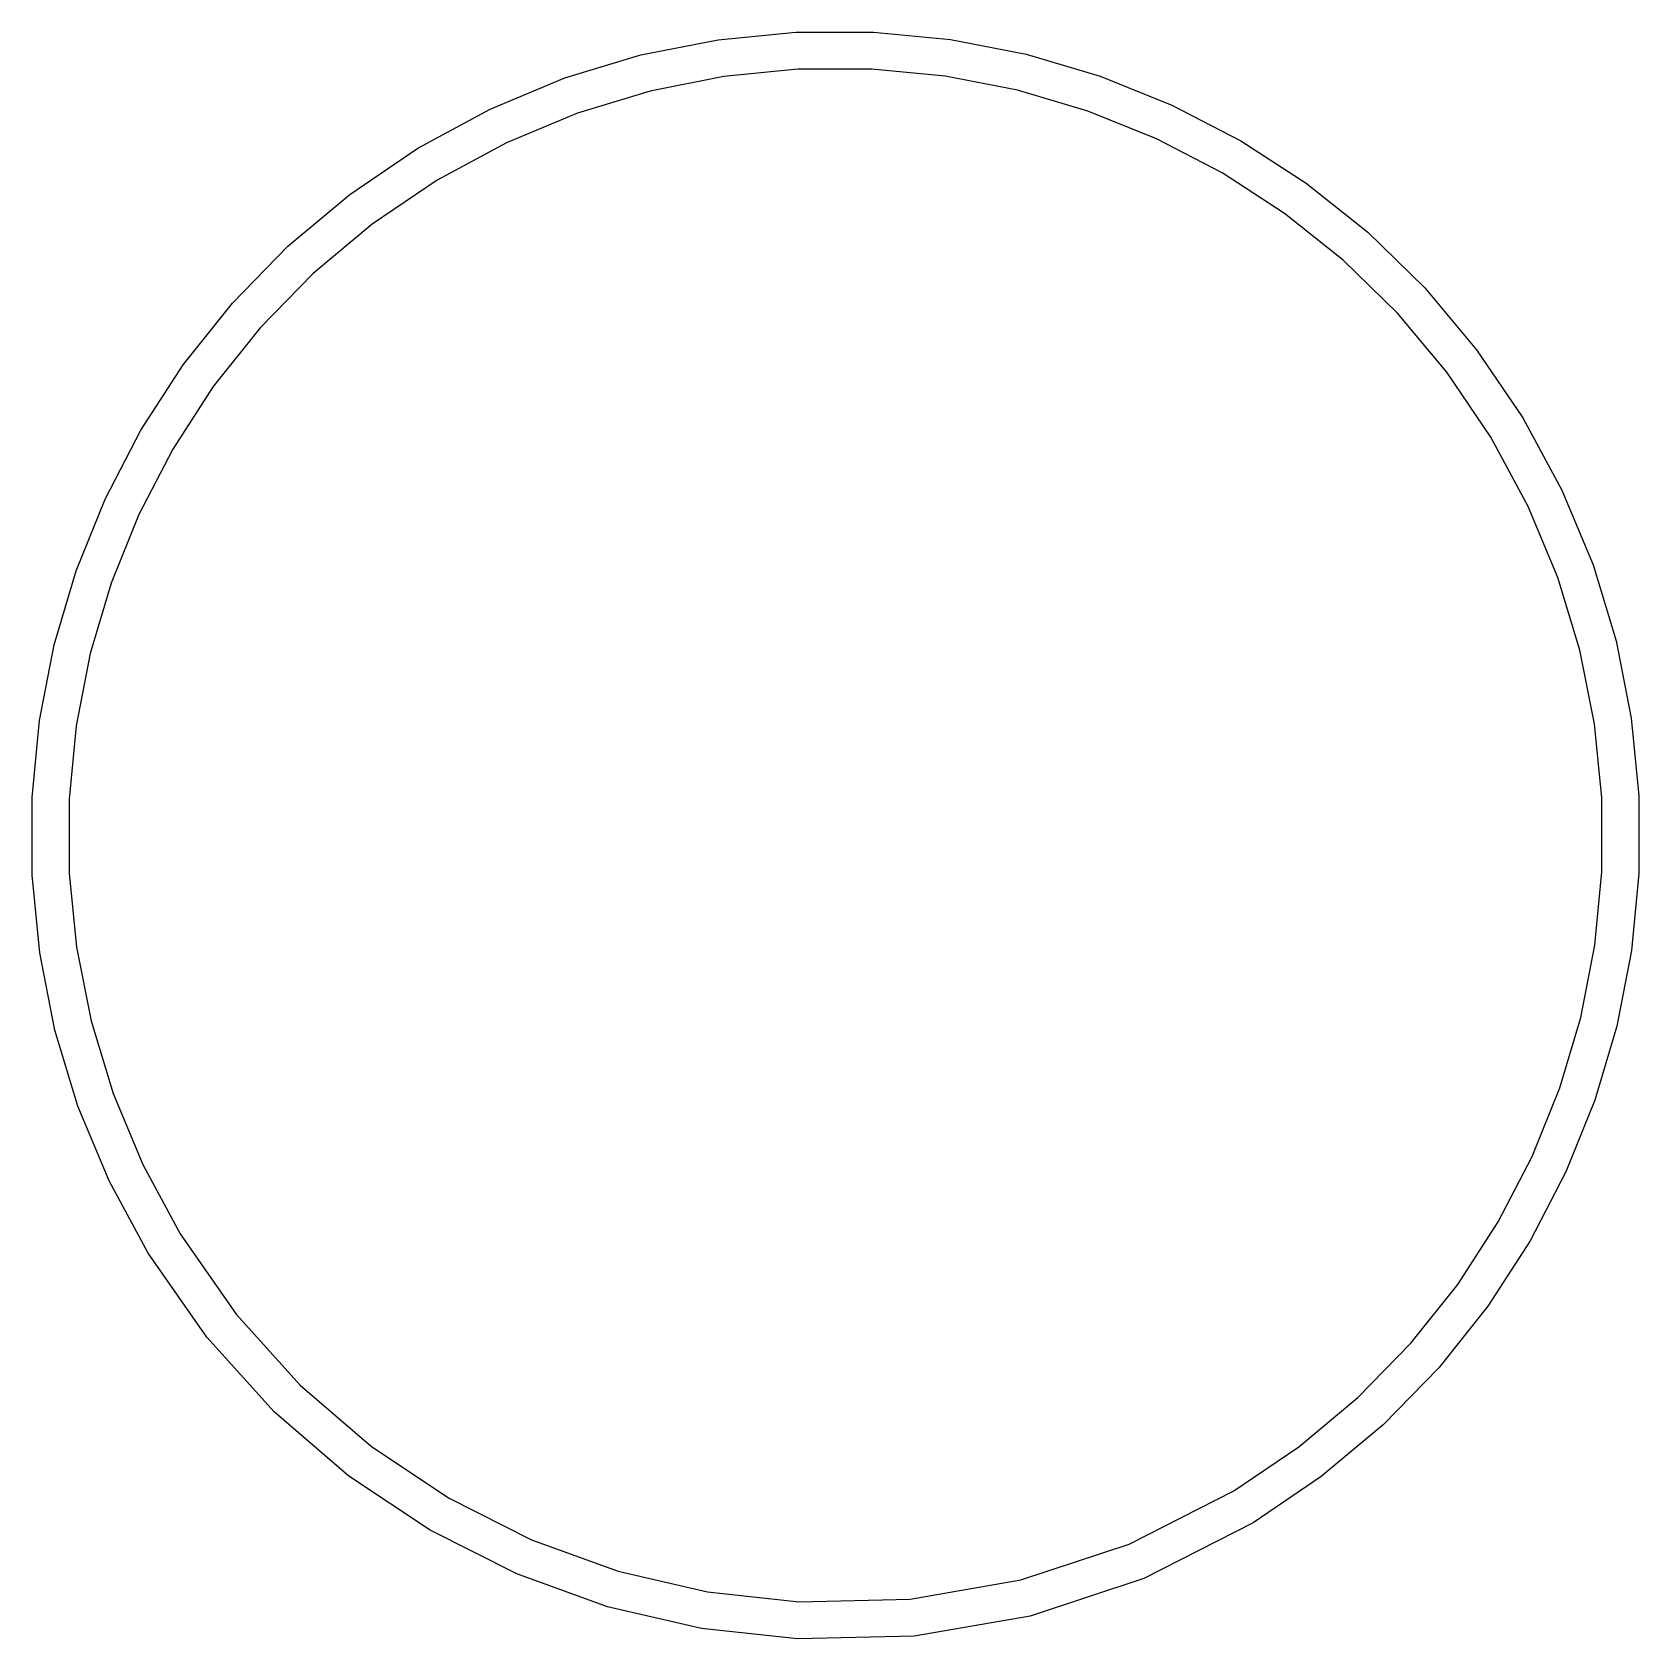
# Model space of a CAD drawing. Extents: x 72 to 117.6, y 153.7 to 199.2.
import ezdxf

# ---------------------------------------------------------------- set-up
doc = ezdxf.new("R2010")
doc.units = 0

msp = doc.modelspace()

# ---------------------------------------------------------------- linework, layer by layer
at = {"layer": 'Layer 1'}
for p, q in [((91.498451, 199.02074), (93.7007, 199.234769)), ((93.7007, 199.234769), (95.90083, 199.234576)), ((95.90083, 199.234576), (98.083057, 199.024012)), ((89.309869, 198.588635), (91.498451, 199.02074)), ((98.083057, 199.024012), (100.231597, 198.606931)), ((87.150738, 197.934603), (89.309869, 198.588635)), ((93.756038, 198.182331), (91.656096, 197.97747)), ((95.853698, 198.182768), (93.756038, 198.182331)), ((97.934094, 197.982437), (95.853698, 198.182768)), ((100.231597, 198.606931), (102.330664, 197.987184)), ((85.036842, 197.054791), (87.150738, 197.934603)), ((91.656096, 197.97747), (89.568852, 197.564528)), ((99.982246, 197.584992), (97.934094, 197.982437)), ((102.330664, 197.987184), (104.364475, 197.168623)), ((89.568852, 197.564528), (87.509287, 196.939851)), ((101.983174, 196.994091), (99.982246, 197.584992)), ((82.983968, 195.945346), (85.036842, 197.054791)), ((87.509287, 196.939851), (85.492382, 196.099781)), ((103.921896, 196.213389), (101.983174, 196.994091)), ((104.364475, 197.168623), (106.317243, 196.155102)), ((81.053483, 194.634549), (82.983968, 195.945346)), ((85.492382, 196.099781), (83.533116, 195.040664)), ((105.783433, 195.246542), (103.921896, 196.213389)), ((106.317243, 196.155102), (108.173186, 194.950473)), ((83.533116, 195.040664), (81.690442, 193.789775)), ((107.552803, 194.097205), (105.783433, 195.246542)), ((79.298675, 193.163772), (81.053483, 194.634549)), ((108.173186, 194.950473), (109.916517, 193.558587)), ((109.215025, 192.769035), (107.552803, 194.097205)), ((81.690442, 193.789775), (80.015627, 192.386811)), ((77.7234, 191.548803), (79.298675, 193.163772)), ((109.916517, 193.558587), (111.531452, 191.983298)), ((110.75512, 191.265687), (109.215025, 192.769035)), ((80.015627, 192.386811), (78.512327, 190.84675)), ((111.531452, 191.983298), (113.002207, 190.228458)), ((76.331512, 189.805427), (77.7234, 191.548803)), ((112.158106, 189.590817), (110.75512, 191.265687)), ((78.512327, 190.84675), (77.1842, 189.184571)), ((113.002207, 190.228458), (114.312997, 188.297919)), ((75.126868, 187.949433), (76.331512, 189.805427)), ((113.409003, 187.748081), (112.158106, 189.590817)), ((77.1842, 189.184571), (76.034902, 187.415253)), ((114.312997, 188.297919), (115.422441, 186.245036)), ((74.113323, 185.996607), (75.126868, 187.949433)), ((114.46812, 185.788823), (113.409003, 187.748081)), ((76.034902, 187.415253), (75.068091, 185.553774)), ((73.294732, 183.962735), (74.113323, 185.996607)), ((115.422441, 186.245036), (116.302253, 184.131119)), ((75.068091, 185.553774), (74.287422, 183.615114)), ((115.30819, 183.77194), (114.46812, 185.788823)), ((116.302253, 184.131119), (116.956285, 181.971954)), ((72.674952, 181.863604), (73.294732, 183.962735)), ((74.287422, 183.615114), (73.696554, 181.61425)), ((115.932867, 181.712409), (115.30819, 183.77194)), ((72.257837, 179.715), (72.674952, 181.863604)), ((116.956285, 181.971954), (117.38839, 179.783328)), ((73.696554, 181.61425), (73.299142, 179.566162)), ((116.345809, 179.625209), (115.932867, 181.712409)), ((72.047243, 177.532711), (72.257837, 179.715)), ((73.299142, 179.566162), (73.098844, 177.485827)), ((116.55067, 177.525319), (116.345809, 179.625209)), ((117.38839, 179.783328), (117.60242, 177.581027)), ((72.047026, 175.332522), (72.047243, 177.532711)), ((73.098844, 177.485827), (73.099316, 175.388226)), ((116.551107, 175.427718), (116.55067, 177.525319)), ((117.60242, 177.581027), (117.602226, 175.380839)), ((116.350776, 173.347384), (116.551107, 175.427718)), ((72.261042, 173.130222), (72.047026, 175.332522)), ((73.099316, 175.388226), (73.304215, 173.288336)), ((117.602226, 175.380839), (117.391663, 173.198549)), ((72.693145, 170.941595), (72.261042, 173.130222)), ((73.304215, 173.288336), (73.717199, 171.201137)), ((115.953332, 171.299296), (116.350776, 173.347384)), ((117.391663, 173.198549), (116.974581, 171.049945)), ((115.362431, 169.298433), (115.953332, 171.299296)), ((73.347192, 168.78243), (72.693145, 170.941595)), ((73.717199, 171.201137), (74.341924, 169.141606)), ((116.974581, 171.049945), (116.354834, 168.950813)), ((74.341924, 169.141606), (75.182046, 167.124723)), ((114.581729, 167.359772), (115.362431, 169.298433)), ((74.227038, 166.668512), (73.347192, 168.78243)), ((116.354834, 168.950813), (115.536274, 166.916941)), ((113.614881, 165.498294), (114.581729, 167.359772)), ((75.182046, 167.124723), (76.241223, 165.165466)), ((115.536274, 166.916941), (114.522753, 164.964114)), ((75.336538, 164.615629), (74.227038, 166.668512)), ((112.465544, 163.728976), (113.614881, 165.498294)), ((76.241223, 165.165466), (77.829184, 162.888139)), ((114.522753, 164.964114), (113.318123, 163.10812)), ((77.000628, 162.229753), (75.336538, 164.615629)), ((111.137374, 162.066798), (112.465544, 163.728976)), ((113.318123, 163.10812), (111.926238, 161.364744)), ((77.829184, 162.888139), (79.648914, 160.874543)), ((78.908484, 160.119903), (77.000628, 162.229753)), ((109.634026, 160.526737), (111.137374, 162.066798)), ((111.926238, 161.364744), (110.350949, 159.749775)), ((79.648914, 160.874543), (81.671157, 159.131816)), ((107.959156, 159.123772), (109.634026, 160.526737)), ((81.029281, 158.293604), (78.908484, 160.119903)), ((110.350949, 159.749775), (108.596108, 158.278998)), ((81.671157, 159.131816), (83.866654, 157.667092)), ((106.11642, 157.872883), (107.959156, 159.123772)), ((83.332195, 156.758384), (81.029281, 158.293604)), ((108.596108, 158.278998), (106.665569, 156.968201)), ((83.866654, 157.667092), (86.206151, 156.487508)), ((103.154984, 156.366606), (106.11642, 157.872883)), ((85.786401, 155.521769), (83.332195, 156.758384)), ((106.665569, 156.968201), (103.56236, 155.390361)), ((86.206151, 156.487508), (88.660389, 155.6002)), ((100.080739, 155.349106), (103.154984, 156.366606)), ((88.361073, 154.591286), (85.786401, 155.521769)), ((88.660389, 155.6002), (91.200111, 155.012303)), ((96.944246, 154.808012), (100.080739, 155.349106)), ((103.56236, 155.390361), (100.339577, 154.32483)), ((91.200111, 155.012303), (93.796062, 154.730954)), ((91.025388, 153.974461), (88.361073, 154.591286)), ((93.796062, 154.730954), (96.944246, 154.808012)), ((93.796062, 154.730954), (93.796062, 154.730954)), ((100.339577, 154.32483), (97.050528, 153.75864)), ((93.74852, 153.678821), (91.025388, 153.974461)), ((97.050528, 153.75864), (93.74852, 153.678821)), ((93.74852, 153.678821), (93.74852, 153.678821))]:
    msp.add_line(p, q, dxfattribs=at)

doc.saveas('drawing.dxf')
